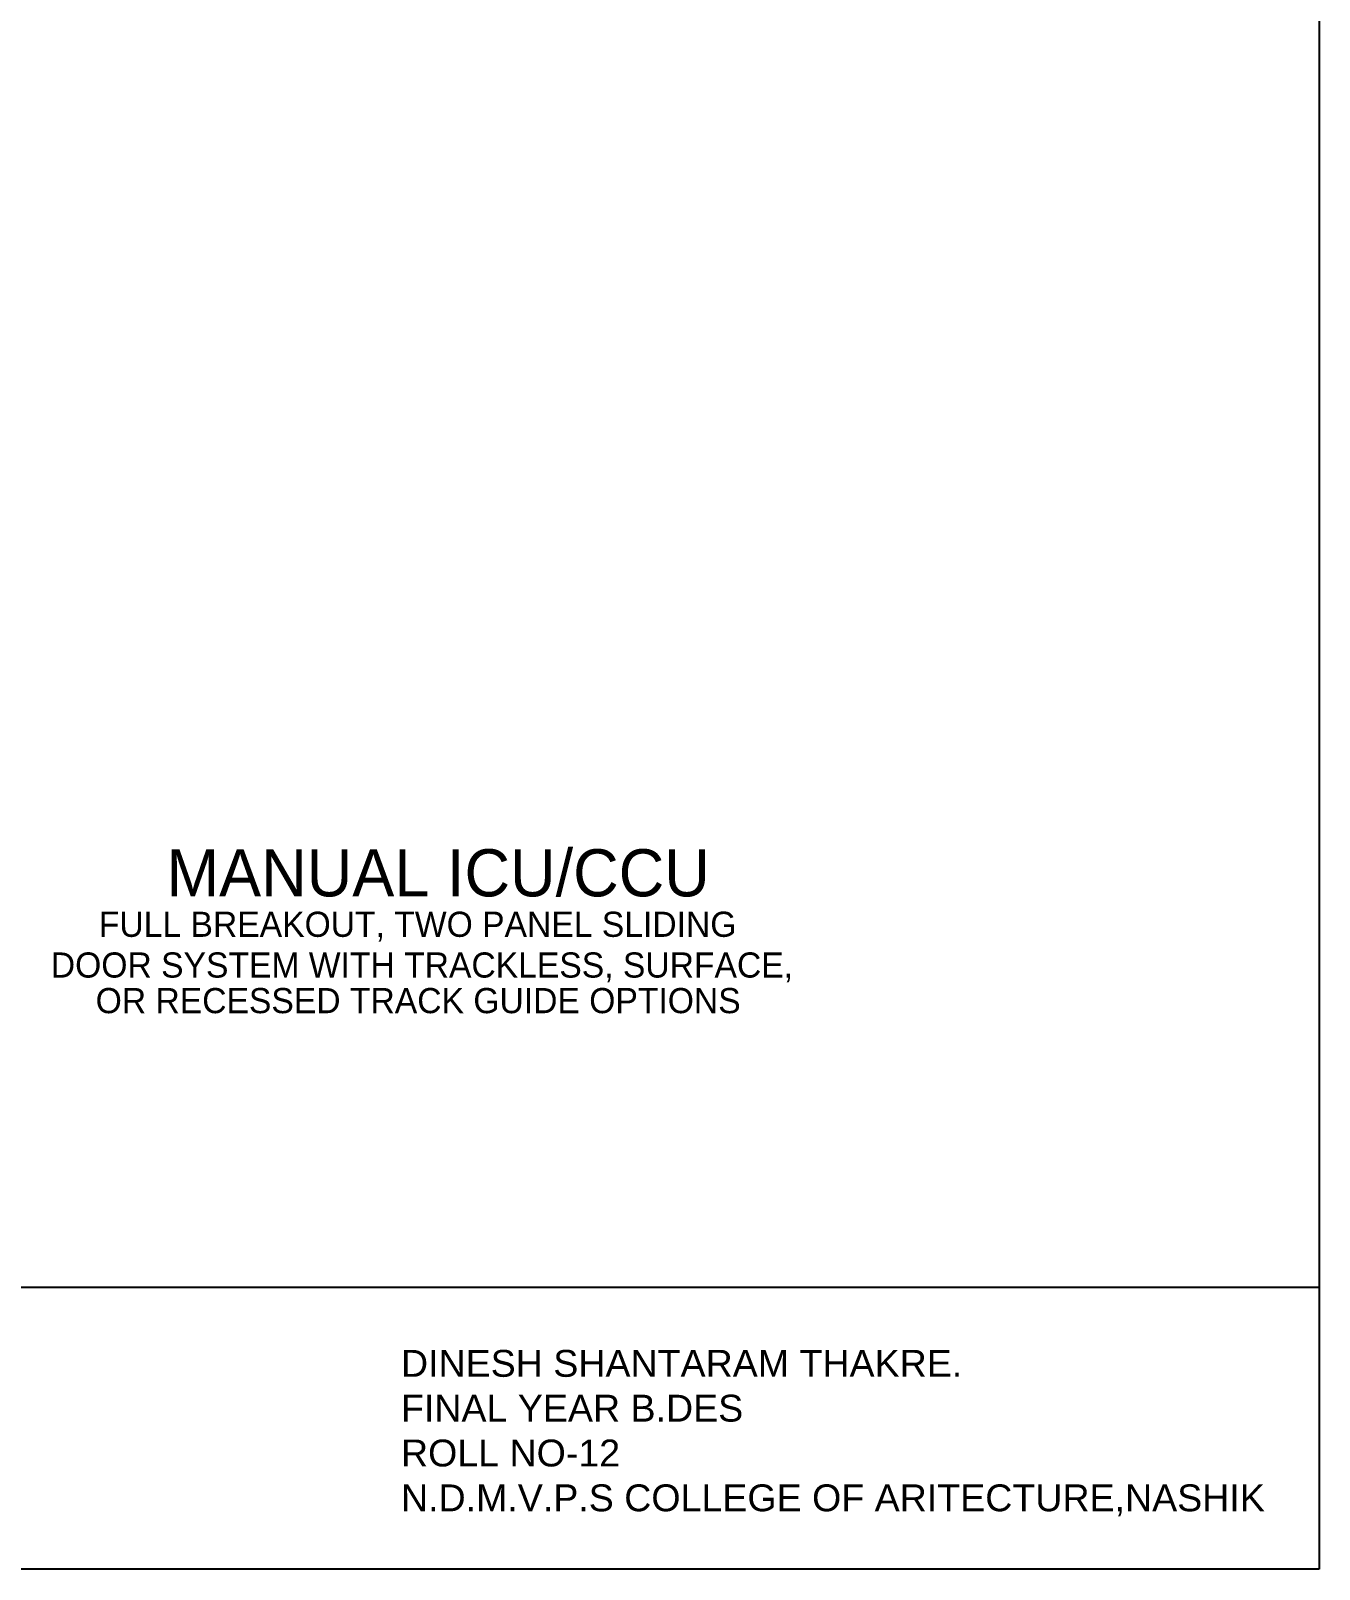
# Model space of a CAD drawing. Header units: inches. Extents: x -17070 to 527, y 504 to 2398.
# Drawn here: x -10367.17 to -10348.64, y 644.17 to 666.29 of the extents above; entities that cross this region are included whole.
import ezdxf

# ---------------------------------------------------------------- set-up
doc = ezdxf.new("R2010")
doc.units = ezdxf.units.IN
doc.layers.add('elevation', color=7, linetype='Continuous')
doc.layers.add('NOTES', color=6, linetype='Continuous')
doc.styles.add('PP15', font='', dxfattribs={"height": 0.015})
doc.styles.get('PP15').set_extended_font_data('Arial Narrow')

msp = doc.modelspace()

# ---------------------------------------------------------------- linework, layer by layer
at = {"layer": 'elevation', "ltscale": 0.0005}
for p, q in [((-10348.63681, 688.41882), (-10348.63681, 644.16882)), ((-10411.63681, 648.22583), (-10348.63681, 648.22583)), ((-10348.63681, 644.16882), (-10411.63681, 644.16882))]:
    msp.add_line(p, q, dxfattribs=at)

# ---------------------------------------------------------------- texts
at = {"layer": 'elevation', "ltscale": 0.0005, "insert": (-10361.84604, 647.32297), "char_height": 0.3867321, "width": 13.1969966, "attachment_point": 1, "style": 'PP15'}
msp.add_mtext('{\\fArial|b0|i0|c0|p34;DINESH SHANTARAM THAKRE.\\PFINAL YEAR B.DES\\PROLL NO-12 \\PN.D.M.V.P.S COLLEGE OF ARITECTURE,NASHIK\\P\\P                                                }', dxfattribs=at)
at = {"layer": 'NOTES'}
for s, height, p in [('MANUAL ICU/CCU', 0.6786856, (-10365.21901, 653.84471)), ('FULL BREAKOUT, TWO PANEL SLIDING ', 0.3619657, (-10366.19174, 653.26318)), ('DOOR SYSTEM WITH TRACKLESS, SURFACE,', 0.3619657, (-10366.88289, 652.6774)), (' OR RECESSED TRACK GUIDE OPTIONS', 0.3619657, (-10366.37266, 652.16547))]:
    msp.add_text(s, height=height, dxfattribs=at).set_placement(p)

doc.saveas('drawing.dxf')
